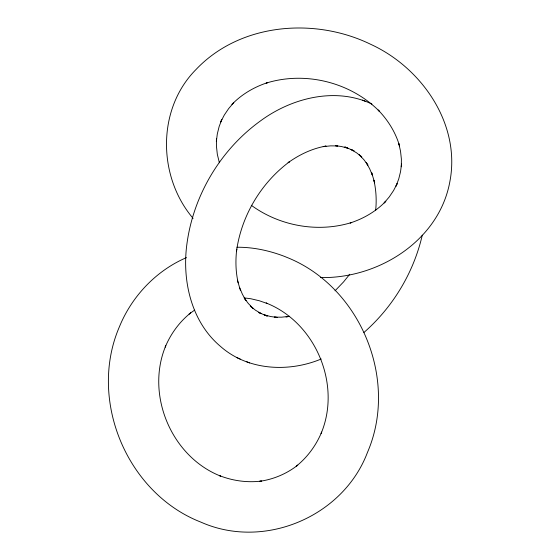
<?xml version="1.0" encoding="UTF-8"?>
<svg xmlns="http://www.w3.org/2000/svg" width="560" height="560" viewBox="0 0 560 560"><rect width="100%" height="100%" fill="white"/><g stroke="black" fill="none" stroke-linecap="round" stroke-linejoin="round"><path stroke-width="0.84" d="M375.613 210.644C376.747 200.487 376.124 190.162 373.898 180.194L374.682 182.847L371.672 172.697L372.512 175.532L369.649 168.728L366.114 162.491L367.948 165.158L363.846 159.635L359.156 154.791L361.795 156.933L356.594 152.831L350.91 149.485L354.067 150.815L344.792 146.93L347.921 148.246L341.39 146.496L335.412 145.698L337.764 145.936L330.568 145.866L323.197 146.65L326.067 146.055C312.277 148.428 299.404 154.588 288.092 162.715L289.527 161.721C261.016 182.896 241.444 215.789 236.544 250.971L236.754 249.2C235.389 260.407 235.648 271.838 238.196 282.856M422.275 235.158C413.679 272.636 392.854 307.16 363.937 332.472M349.706 274.274L343.553 281.925L335.02 290.801M385.875 201.215L384.104 202.972L389.235 196.959L393.596 190.498L397.145 183.645L396.032 186.137L398.727 178.997L400.561 171.605L401.506 164.038L401.324 166.761L401.38 159.04L400.54 151.284L398.811 143.57L399.553 145.95C395.612 132.37 387.947 120.099 378.126 109.991L379.26 111.181C350.434 82.173 305.186 70.938 266.147 83.118L267.708 82.593C254.31 86.94 241.801 94.213 231.98 104.377L233.758 102.62L228.627 108.633L224.266 115.094L220.71 121.947L221.83 119.455L219.128 126.595L217.301 133.987L216.356 141.554L216.538 138.838L216.482 146.552L217.322 154.308L219.366 162.729M385.28 201.775C375.606 211.701 363.272 218.715 350.154 222.999L351.715 222.474C318.003 232.974 279.664 226.079 251.272 205.275M194.607 310.135L189.112 314.027L190.701 312.879C179.452 321.874 170.73 333.809 165.207 347.095L165.781 345.73C145.285 394.611 171.325 456.729 220.71 476.14L219.317 475.545C232.659 480.83 247.275 482.867 261.534 481.047L259.588 481.327C273.469 479.395 286.741 473.767 297.773 465.129L296.191 466.277C307.44 457.282 316.162 445.347 321.685 432.061L321.111 433.426C341.607 384.545 315.56 322.427 266.182 303.016L267.575 303.611L259.308 300.755L250.873 298.76L244.055 297.871M321.216 359.002C288.526 372.645 247.562 370.545 220.304 346.241C190.925 321.419 181.727 279.706 187.068 242.858C193.788 194.712 220.773 149.646 260.162 121.135C291.431 97.965 335.377 86.667 371.903 104.041M186.466 257.614C156.149 270.627 131.887 296.254 119.441 326.704L118.867 328.069C88.389 400.764 127.113 493.129 200.55 521.99L201.943 522.585C264.796 549.843 343.259 516.488 367.451 452.452L368.025 451.087C398.503 378.392 359.779 286.027 286.342 257.166L284.942 256.571C269.654 250.67 253.372 247.093 236.936 247.247M286.874 316.806L289.429 316.246M286.02 316.995L288.89 316.4L281.519 317.184L274.33 317.114L277.536 317.464L270.697 316.554L264.166 314.804L267.302 316.12L258.79 312.557L261.177 313.565L255.493 310.219L250.292 306.117L252.931 308.259L248.248 303.415L244.657 298.578M320.579 277.571C378.203 278.754 439.019 240.898 449.848 181.727C460.978 124.243 421.869 67.76 370.762 44.345C314.797 17.024 240.065 22.946 195.972 69.559C156.716 109.116 157.619 176.687 193.088 218.358M362.502 100.1L365.631 101.423M237.048 357.7L240.205 359.03M246.456 361.627L249.585 362.95M244.601 298.557L245.973 300.566L242.438 294.322L239.575 287.518M237.412 280.203L240.415 290.353"/></g></svg>
